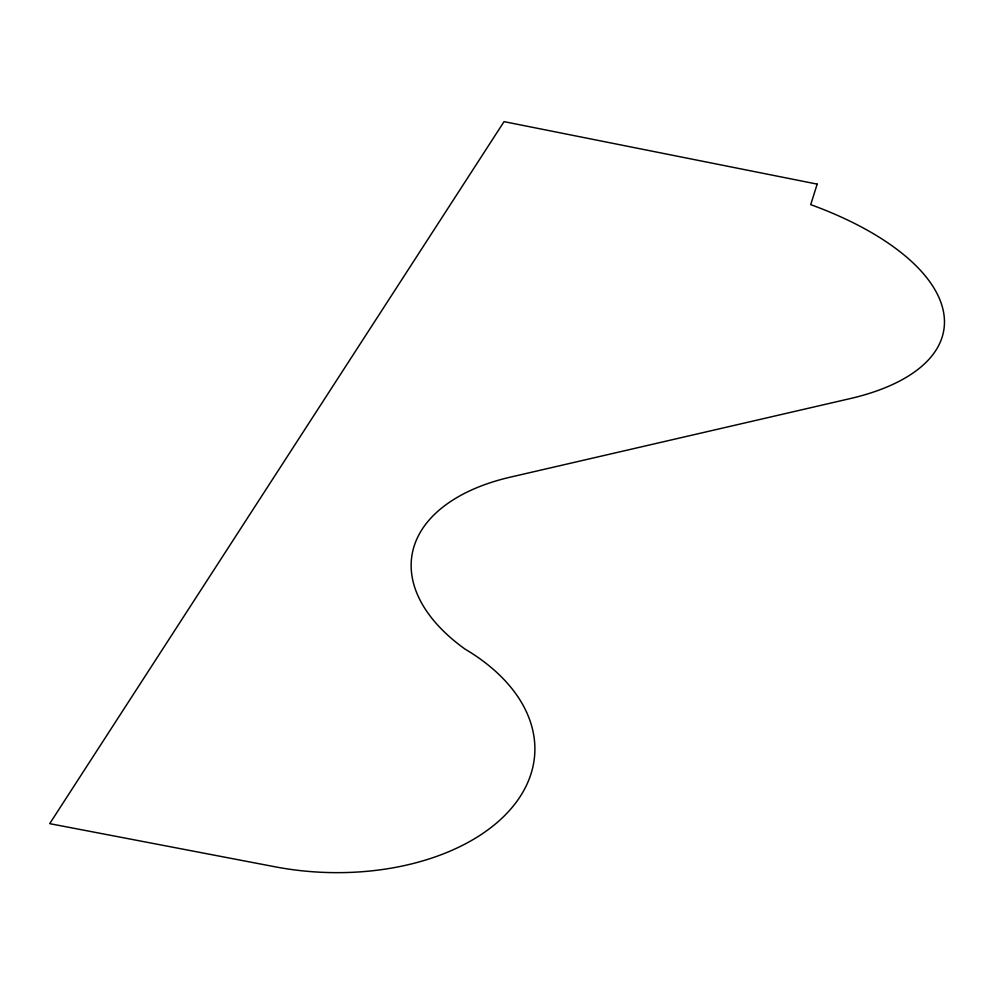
<?xml version="1.0" encoding="UTF-8"?>
<svg xmlns="http://www.w3.org/2000/svg" width="994" height="994" viewBox="0 0 994 994"><rect width="100%" height="100%" fill="white"/><g stroke="black" fill="none" stroke-linecap="round" stroke-linejoin="round"><path stroke-width="1.49" d="M817.167 184.114L810.719 204.652A249.506 111.676 9.1 0 1 850.032 398.631L509.972 477.232A202.54 113.527 8.7 0 0 465.117 649.144A209.125 130.463 3.2 0 1 510.506 809.315A209.125 130.463 3.2 0 1 274.829 866.756L49.7 823.653L504.057 121.641L817.167 184.114"/></g></svg>
